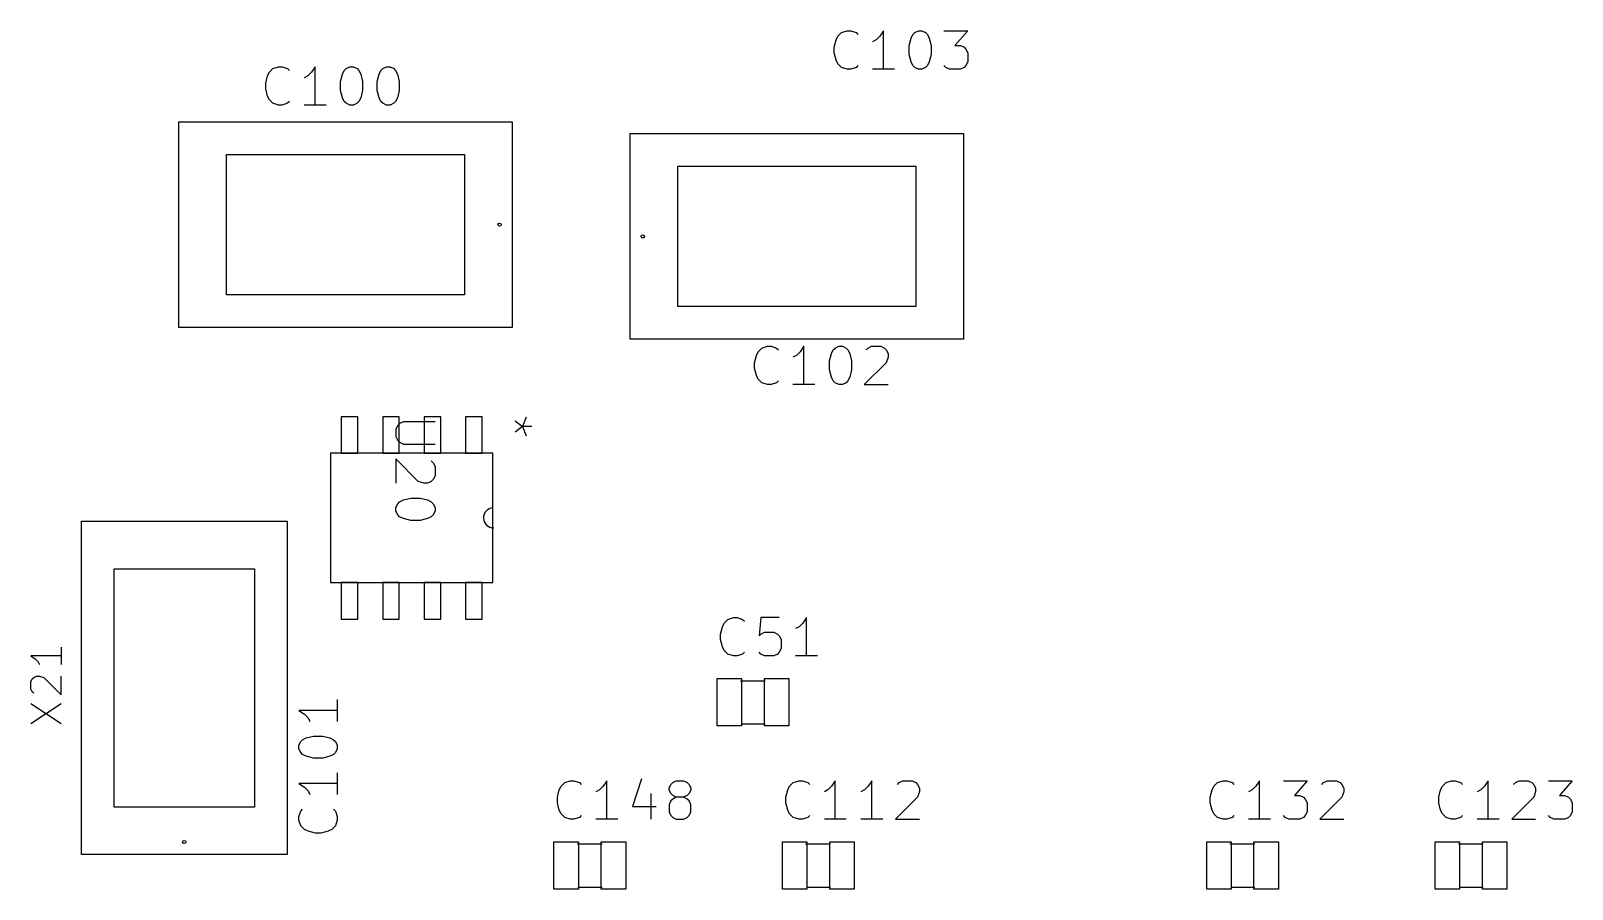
# Model space of a CAD drawing. Header units: millimetres. Extents: x 0 to 280, y 0 to 300.
# Drawn here: x 114.88 to 162.11, y 130.28 to 156.57 of the extents above; entities that cross this region are included whole.
import ezdxf

# ---------------------------------------------------------------- set-up
doc = ezdxf.new("R2010")
doc.units = ezdxf.units.MM
doc.layers.add('F.Fab', color=9, linetype='CONTINUOUS', true_color=0xafafaf)
doc.layers.add('F.Silkscreen', color=41, linetype='CONTINUOUS', true_color=0xf2eda1)

msp = doc.modelspace()

# ---------------------------------------------------------------- linework, layer by layer
at = {"layer": 'F.Fab', "linetype": 'CONTINUOUS'}
for p, q in [((119.415, 153.78), (129.625, 153.78)), ((119.415, 147.48), (119.415, 153.78)), ((129.625, 153.78), (129.625, 147.48)), ((133.245, 153.42), (143.455, 153.42)), ((133.245, 147.12), (133.245, 153.42)), ((143.455, 153.42), (143.455, 147.12)), ((120.87, 152.78), (128.17, 152.78)), ((120.87, 148.48), (120.87, 152.78)), ((128.17, 152.78), (128.17, 148.48)), ((134.7, 152.42), (142, 152.42)), ((134.7, 148.12), (134.7, 152.42)), ((142, 152.42), (142, 148.12)), ((128.17, 148.48), (120.87, 148.48)), ((142, 148.12), (134.7, 148.12)), ((129.625, 147.48), (119.415, 147.48)), ((143.455, 147.12), (133.245, 147.12)), ((124.391, 144.7488), (124.391, 143.6312)), ((124.899, 144.7488), (124.391, 144.7488)), ((124.899, 143.6312), (124.899, 144.7488)), ((125.661, 144.7488), (125.661, 143.6312)), ((126.169, 144.7488), (125.661, 144.7488)), ((126.179513, 144.537085), (126.122448, 144.480019)), ((126.169, 143.6312), (126.169, 144.7488)), ((126.293644, 144.59415), (126.179513, 144.537085)), ((127.263754, 144.59415), (126.293644, 144.59415)), ((126.931, 144.7488), (126.931, 143.6312)), ((127.439, 144.7488), (126.931, 144.7488)), ((127.439, 143.6312), (127.439, 144.7488)), ((128.201, 144.7488), (128.201, 143.6312)), ((128.709, 144.7488), (128.201, 144.7488)), ((128.709, 143.6312), (128.709, 144.7488)), ((129.719032, 144.61763), (129.946423, 144.447088)), ((130.060118, 144.731326), (129.946423, 144.447088)), ((126.122448, 144.480019), (126.065382, 144.365889)), ((126.065382, 144.365889), (126.065382, 144.137627)), ((126.065382, 144.137627), (126.122448, 144.023497)), ((129.946423, 144.447088), (129.719032, 144.276545)), ((130.230661, 144.447088), (129.946423, 144.447088)), ((129.946423, 144.447088), (130.060118, 144.162849)), ((124.0608, 143.6312), (124.0608, 139.6688)), ((129.0392, 143.6312), (124.0608, 143.6312)), ((124.391, 143.6312), (124.899, 143.6312)), ((125.661, 143.6312), (126.169, 143.6312)), ((126.122448, 144.023497), (126.179513, 143.966431)), ((126.179513, 143.966431), (126.293644, 143.909366)), ((126.293644, 143.909366), (127.263754, 143.909366)), ((126.931, 143.6312), (127.439, 143.6312)), ((128.201, 143.6312), (128.709, 143.6312)), ((129.0392, 141.9548), (129.0392, 143.6312)), ((126.750166, 142.76806), (126.065382, 143.452844)), ((126.065382, 143.452844), (126.065382, 142.710994)), ((127.149624, 143.395778), (127.206689, 143.338713)), ((127.206689, 143.338713), (127.263754, 143.224582)), ((127.263754, 143.224582), (127.263754, 142.939256)), ((126.921362, 142.710994), (126.750166, 142.76806)), ((127.035493, 142.710994), (126.921362, 142.710994)), ((127.149624, 142.76806), (127.035493, 142.710994)), ((127.206689, 142.825125), (127.149624, 142.76806)), ((127.263754, 142.939256), (127.206689, 142.825125)), ((126.179513, 142.140341), (126.293644, 142.197406)), ((126.293644, 142.197406), (126.521905, 142.254471)), ((126.521905, 142.254471), (126.807232, 142.254471)), ((126.807232, 142.254471), (127.035493, 142.197406)), ((127.035493, 142.197406), (127.149624, 142.140341)), ((126.065382, 141.969145), (126.122448, 142.083275)), ((126.065382, 141.855014), (126.065382, 141.969145)), ((126.122448, 141.740883), (126.065382, 141.855014)), ((126.122448, 142.083275), (126.179513, 142.140341)), ((126.179513, 141.683818), (126.122448, 141.740883)), ((126.293644, 141.626753), (126.179513, 141.683818)), ((127.149624, 141.683818), (127.035493, 141.626753)), ((127.149624, 142.140341), (127.206689, 142.083275)), ((127.206689, 141.740883), (127.149624, 141.683818)), ((127.206689, 142.083275), (127.263754, 141.969145)), ((127.263754, 141.855014), (127.206689, 141.740883)), ((127.263754, 141.969145), (127.263754, 141.855014)), ((129.0392, 139.6688), (129.0392, 141.9548)), ((116.43, 141.545), (122.73, 141.545)), ((116.43, 131.335), (116.43, 141.545)), ((122.73, 141.545), (122.73, 131.335)), ((126.521905, 141.569687), (126.293644, 141.626753)), ((126.807232, 141.569687), (126.521905, 141.569687)), ((127.035493, 141.626753), (126.807232, 141.569687)), ((117.43, 140.09), (121.73, 140.09)), ((117.43, 132.79), (117.43, 140.09)), ((121.73, 140.09), (121.73, 132.79)), ((124.0608, 139.6688), (129.0392, 139.6688)), ((124.391, 139.6688), (124.391, 138.5512)), ((124.899, 139.6688), (124.391, 139.6688)), ((124.899, 138.5512), (124.899, 139.6688)), ((125.661, 139.6688), (125.661, 138.5512)), ((126.169, 139.6688), (125.661, 139.6688)), ((126.169, 138.5512), (126.169, 139.6688)), ((126.931, 139.6688), (126.931, 138.5512)), ((127.439, 139.6688), (126.931, 139.6688)), ((127.439, 138.5512), (127.439, 139.6688)), ((128.201, 139.6688), (128.201, 138.5512)), ((128.709, 139.6688), (128.201, 139.6688)), ((128.709, 138.5512), (128.709, 139.6688)), ((124.391, 138.5512), (124.899, 138.5512)), ((125.661, 138.5512), (126.169, 138.5512)), ((126.931, 138.5512), (127.439, 138.5512)), ((128.201, 138.5512), (128.709, 138.5512)), ((135.9078, 135.2761), (135.9078, 136.7262)), ((135.9078, 136.7262), (136.6579, 136.7262)), ((136.619, 136.66), (137.381, 136.66)), ((136.6579, 136.7262), (136.6579, 135.2761)), ((137.3556, 135.2761), (137.3556, 136.7262)), ((137.3556, 136.7262), (138.1057, 136.7262)), ((138.1057, 136.7262), (138.1057, 135.2761)), ((136.6579, 135.2761), (135.9078, 135.2761)), ((136.644, 135.34), (137.381, 135.34)), ((138.1057, 135.2761), (137.3556, 135.2761)), ((121.73, 132.79), (117.43, 132.79)), ((122.73, 131.335), (116.43, 131.335)), ((130.9078, 130.2761), (130.9078, 131.7262)), ((130.9078, 131.7262), (131.6579, 131.7262)), ((131.619, 131.66), (132.381, 131.66)), ((131.6579, 131.7262), (131.6579, 130.2761)), ((132.3556, 130.2761), (132.3556, 131.7262)), ((132.3556, 131.7262), (133.1057, 131.7262)), ((133.1057, 131.7262), (133.1057, 130.2761)), ((137.9078, 130.2761), (137.9078, 131.7262)), ((137.9078, 131.7262), (138.6579, 131.7262)), ((138.619, 131.66), (139.381, 131.66)), ((138.6579, 131.7262), (138.6579, 130.2761)), ((139.3556, 130.2761), (139.3556, 131.7262)), ((139.3556, 131.7262), (140.1057, 131.7262)), ((140.1057, 131.7262), (140.1057, 130.2761)), ((150.9078, 130.2761), (150.9078, 131.7262)), ((150.9078, 131.7262), (151.6579, 131.7262)), ((151.619, 131.66), (152.381, 131.66)), ((151.6579, 131.7262), (151.6579, 130.2761)), ((152.3556, 130.2761), (152.3556, 131.7262)), ((152.3556, 131.7262), (153.1057, 131.7262)), ((153.1057, 131.7262), (153.1057, 130.2761)), ((157.9078, 130.2761), (157.9078, 131.7262)), ((157.9078, 131.7262), (158.6579, 131.7262)), ((158.619, 131.66), (159.381, 131.66)), ((158.6579, 131.7262), (158.6579, 130.2761)), ((159.3556, 130.2761), (159.3556, 131.7262)), ((159.3556, 131.7262), (160.1057, 131.7262)), ((160.1057, 131.7262), (160.1057, 130.2761)), ((131.6579, 130.2761), (130.9078, 130.2761)), ((131.644, 130.34), (132.381, 130.34)), ((133.1057, 130.2761), (132.3556, 130.2761)), ((138.6579, 130.2761), (137.9078, 130.2761)), ((138.644, 130.34), (139.381, 130.34)), ((140.1057, 130.2761), (139.3556, 130.2761)), ((151.6579, 130.2761), (150.9078, 130.2761)), ((151.644, 130.34), (152.381, 130.34)), ((153.1057, 130.2761), (152.3556, 130.2761)), ((158.6579, 130.2761), (157.9078, 130.2761)), ((158.644, 130.34), (159.381, 130.34)), ((160.1057, 130.2761), (159.3556, 130.2761))]:
    msp.add_line(p, q, dxfattribs=at)
at = {"layer": 'F.Fab'}
msp.add_arc((129.0519, 141.65), 0.305064, -267.614056, -87.614056, dxfattribs=at)
at = {"layer": 'F.Silkscreen', "linetype": 'CONTINUOUS'}
for p, q in [((139.551107, 156.286978), (139.607132, 156.399028)), ((139.607132, 156.399028), (139.719183, 156.511078)), ((139.719183, 156.511078), (139.887258, 156.567103)), ((139.887258, 156.567103), (139.999308, 156.567103)), ((139.999308, 156.567103), (140.167384, 156.511078)), ((140.167384, 156.511078), (140.223409, 156.455053)), ((140.895711, 156.399028), (140.78366, 156.286978)), ((141.007761, 156.567103), (140.895711, 156.399028)), ((141.007761, 155.390575), (141.007761, 156.567103)), ((141.792113, 156.118902), (141.848138, 156.343003)), ((141.848138, 156.343003), (141.904163, 156.455053)), ((141.904163, 156.455053), (141.960189, 156.511078)), ((141.960189, 156.511078), (142.072239, 156.567103)), ((142.072239, 156.567103), (142.184289, 156.567103)), ((142.184289, 156.567103), (142.296339, 156.511078)), ((142.296339, 156.511078), (142.352365, 156.455053)), ((142.352365, 156.455053), (142.40839, 156.343003)), ((142.40839, 156.343003), (142.464415, 156.118902)), ((142.856591, 156.567103), (143.584918, 156.567103)), ((143.584918, 156.567103), (143.192742, 156.118902)), ((139.495082, 156.062877), (139.551107, 156.286978)), ((139.495082, 155.894802), (139.495082, 156.062877)), ((139.551107, 155.670701), (139.495082, 155.894802)), ((140.78366, 156.286978), (140.67161, 156.230953)), ((141.792113, 155.838777), (141.792113, 156.118902)), ((142.464415, 156.118902), (142.464415, 155.838777)), ((143.192742, 156.118902), (143.360817, 156.118902)), ((143.360817, 156.118902), (143.472868, 156.062877)), ((143.472868, 156.062877), (143.528893, 156.006852)), ((143.528893, 156.006852), (143.584918, 155.894802)), ((143.584918, 155.894802), (143.584918, 155.614676)), ((122.187132, 155.299028), (122.299183, 155.411078)), ((122.299183, 155.411078), (122.467258, 155.467103)), ((122.467258, 155.467103), (122.579308, 155.467103)), ((122.579308, 155.467103), (122.747384, 155.411078)), ((122.747384, 155.411078), (122.803409, 155.355053)), ((123.587761, 155.467103), (123.475711, 155.299028)), ((123.587761, 154.290575), (123.587761, 155.467103)), ((124.484163, 155.355053), (124.540189, 155.411078)), ((124.540189, 155.411078), (124.652239, 155.467103)), ((124.652239, 155.467103), (124.764289, 155.467103)), ((124.764289, 155.467103), (124.876339, 155.411078)), ((124.876339, 155.411078), (124.932365, 155.355053)), ((125.604666, 155.355053), (125.660692, 155.411078)), ((125.660692, 155.411078), (125.772742, 155.467103)), ((125.772742, 155.467103), (125.884792, 155.467103)), ((125.884792, 155.467103), (125.996842, 155.411078)), ((125.996842, 155.411078), (126.052868, 155.355053)), ((139.607132, 155.558651), (139.551107, 155.670701)), ((139.719183, 155.446601), (139.607132, 155.558651)), ((139.887258, 155.390575), (139.719183, 155.446601)), ((139.999308, 155.390575), (139.887258, 155.390575)), ((140.167384, 155.446601), (139.999308, 155.390575)), ((140.223409, 155.502626), (140.167384, 155.446601)), ((141.343912, 155.390575), (140.67161, 155.390575)), ((141.848138, 155.614676), (141.792113, 155.838777)), ((141.904163, 155.502626), (141.848138, 155.614676)), ((141.960189, 155.446601), (141.904163, 155.502626)), ((142.072239, 155.390575), (141.960189, 155.446601)), ((142.184289, 155.390575), (142.072239, 155.390575)), ((142.296339, 155.446601), (142.184289, 155.390575)), ((142.352365, 155.502626), (142.296339, 155.446601)), ((142.40839, 155.614676), (142.352365, 155.502626)), ((142.464415, 155.838777), (142.40839, 155.614676)), ((142.912616, 155.446601), (142.856591, 155.502626)), ((143.024666, 155.390575), (142.912616, 155.446601)), ((143.360817, 155.390575), (143.024666, 155.390575)), ((143.472868, 155.446601), (143.360817, 155.390575)), ((143.528893, 155.502626), (143.472868, 155.446601)), ((143.584918, 155.614676), (143.528893, 155.502626)), ((122.075082, 154.962877), (122.131107, 155.186978)), ((122.075082, 154.794802), (122.075082, 154.962877)), ((122.131107, 155.186978), (122.187132, 155.299028)), ((123.36366, 155.186978), (123.25161, 155.130953)), ((123.475711, 155.299028), (123.36366, 155.186978)), ((124.372113, 155.018902), (124.428138, 155.243003)), ((124.372113, 154.738777), (124.372113, 155.018902)), ((124.428138, 155.243003), (124.484163, 155.355053)), ((124.932365, 155.355053), (124.98839, 155.243003)), ((124.98839, 155.243003), (125.044415, 155.018902)), ((125.044415, 155.018902), (125.044415, 154.738777)), ((125.492616, 155.018902), (125.548641, 155.243003)), ((125.492616, 154.738777), (125.492616, 155.018902)), ((125.548641, 155.243003), (125.604666, 155.355053)), ((126.052868, 155.355053), (126.108893, 155.243003)), ((126.108893, 155.243003), (126.164918, 155.018902)), ((126.164918, 155.018902), (126.164918, 154.738777)), ((122.131107, 154.570701), (122.075082, 154.794802)), ((122.187132, 154.458651), (122.131107, 154.570701)), ((122.299183, 154.346601), (122.187132, 154.458651)), ((124.428138, 154.514676), (124.372113, 154.738777)), ((124.484163, 154.402626), (124.428138, 154.514676)), ((124.98839, 154.514676), (124.932365, 154.402626)), ((125.044415, 154.738777), (124.98839, 154.514676)), ((125.548641, 154.514676), (125.492616, 154.738777)), ((125.604666, 154.402626), (125.548641, 154.514676)), ((126.108893, 154.514676), (126.052868, 154.402626)), ((126.164918, 154.738777), (126.108893, 154.514676)), ((122.467258, 154.290575), (122.299183, 154.346601)), ((122.579308, 154.290575), (122.467258, 154.290575)), ((122.747384, 154.346601), (122.579308, 154.290575)), ((122.803409, 154.402626), (122.747384, 154.346601)), ((123.923912, 154.290575), (123.25161, 154.290575)), ((124.540189, 154.346601), (124.484163, 154.402626)), ((124.652239, 154.290575), (124.540189, 154.346601)), ((124.764289, 154.290575), (124.652239, 154.290575)), ((124.876339, 154.346601), (124.764289, 154.290575)), ((124.932365, 154.402626), (124.876339, 154.346601)), ((125.660692, 154.346601), (125.604666, 154.402626)), ((125.772742, 154.290575), (125.660692, 154.346601)), ((125.884792, 154.290575), (125.772742, 154.290575)), ((125.996842, 154.346601), (125.884792, 154.290575)), ((126.052868, 154.402626), (125.996842, 154.346601)), ((120.87, 152.78), (128.17, 152.78)), ((134.7, 152.42), (142, 152.42)), ((128.17, 148.48), (120.87, 148.48)), ((142, 148.12), (134.7, 148.12)), ((137.279183, 146.851078), (137.447258, 146.907103)), ((137.447258, 146.907103), (137.559308, 146.907103)), ((137.559308, 146.907103), (137.727384, 146.851078)), ((138.567761, 146.907103), (138.455711, 146.739028)), ((138.567761, 145.730575), (138.567761, 146.907103)), ((139.520189, 146.851078), (139.632239, 146.907103)), ((139.632239, 146.907103), (139.744289, 146.907103)), ((139.744289, 146.907103), (139.856339, 146.851078)), ((140.528641, 146.851078), (140.640692, 146.907103)), ((140.640692, 146.907103), (140.920817, 146.907103)), ((140.920817, 146.907103), (141.032868, 146.851078)), ((137.055082, 146.402877), (137.111107, 146.626978)), ((137.055082, 146.234802), (137.055082, 146.402877)), ((137.111107, 146.626978), (137.167132, 146.739028)), ((137.167132, 146.739028), (137.279183, 146.851078)), ((137.727384, 146.851078), (137.783409, 146.795053)), ((138.34366, 146.626978), (138.23161, 146.570953)), ((138.455711, 146.739028), (138.34366, 146.626978)), ((139.352113, 146.458902), (139.408138, 146.683003)), ((139.352113, 146.178777), (139.352113, 146.458902)), ((139.408138, 146.683003), (139.464163, 146.795053)), ((139.464163, 146.795053), (139.520189, 146.851078)), ((139.856339, 146.851078), (139.912365, 146.795053)), ((139.912365, 146.795053), (139.96839, 146.683003)), ((139.96839, 146.683003), (140.024415, 146.458902)), ((140.024415, 146.458902), (140.024415, 146.178777)), ((141.088893, 146.402877), (140.416591, 145.730575)), ((140.472616, 146.795053), (140.528641, 146.851078)), ((141.032868, 146.851078), (141.088893, 146.795053)), ((141.088893, 146.795053), (141.144918, 146.683003)), ((141.144918, 146.570953), (141.088893, 146.402877)), ((141.144918, 146.683003), (141.144918, 146.570953)), ((137.111107, 146.010701), (137.055082, 146.234802)), ((137.167132, 145.898651), (137.111107, 146.010701)), ((139.408138, 145.954676), (139.352113, 146.178777)), ((139.464163, 145.842626), (139.408138, 145.954676)), ((139.96839, 145.954676), (139.912365, 145.842626)), ((140.024415, 146.178777), (139.96839, 145.954676)), ((137.279183, 145.786601), (137.167132, 145.898651)), ((137.447258, 145.730575), (137.279183, 145.786601)), ((137.559308, 145.730575), (137.447258, 145.730575)), ((137.727384, 145.786601), (137.559308, 145.730575)), ((137.783409, 145.842626), (137.727384, 145.786601)), ((138.903912, 145.730575), (138.23161, 145.730575)), ((139.520189, 145.786601), (139.464163, 145.842626)), ((139.632239, 145.730575), (139.520189, 145.786601)), ((139.744289, 145.730575), (139.632239, 145.730575)), ((139.856339, 145.786601), (139.744289, 145.730575)), ((139.912365, 145.842626), (139.856339, 145.786601)), ((140.416591, 145.730575), (141.144918, 145.730575)), ((129.719032, 144.61763), (129.946423, 144.447088)), ((130.060118, 144.731326), (129.946423, 144.447088)), ((129.946423, 144.447088), (129.719032, 144.276545)), ((130.230661, 144.447088), (129.946423, 144.447088)), ((129.946423, 144.447088), (130.060118, 144.162849)), ((124.0608, 143.0216), (124.0608, 140.2784)), ((129.0392, 141.9548), (129.0392, 143.0216)), ((129.0392, 140.2784), (129.0392, 141.9548)), ((117.43, 132.79), (117.43, 140.09)), ((121.73, 140.09), (121.73, 132.79)), ((136.071619, 138.315247), (136.127644, 138.427297)), ((136.127644, 138.427297), (136.239695, 138.539347)), ((136.239695, 138.539347), (136.40777, 138.595372)), ((136.40777, 138.595372), (136.51982, 138.595372)), ((136.51982, 138.595372), (136.687896, 138.539347)), ((136.687896, 138.539347), (136.743921, 138.483322)), ((137.248147, 138.595372), (137.192122, 138.035121)), ((137.808399, 138.595372), (137.248147, 138.595372)), ((138.536726, 138.427297), (138.424675, 138.315247)), ((138.648776, 138.595372), (138.536726, 138.427297)), ((138.648776, 137.418844), (138.648776, 138.595372)), ((136.015594, 138.091146), (136.071619, 138.315247)), ((136.015594, 137.923071), (136.015594, 138.091146)), ((136.071619, 137.69897), (136.015594, 137.923071)), ((137.192122, 138.035121), (137.248147, 138.091146)), ((137.248147, 138.091146), (137.360198, 138.147171)), ((137.360198, 138.147171), (137.640323, 138.147171)), ((137.640323, 138.147171), (137.752374, 138.091146)), ((137.752374, 138.091146), (137.808399, 138.035121)), ((137.808399, 138.035121), (137.864424, 137.923071)), ((137.864424, 137.923071), (137.864424, 137.642945)), ((138.424675, 138.315247), (138.312625, 138.259222)), ((115.803831, 137.683736), (115.803831, 137.155416)), ((136.127644, 137.58692), (136.071619, 137.69897)), ((136.239695, 137.47487), (136.127644, 137.58692)), ((136.40777, 137.418844), (136.239695, 137.47487)), ((136.687896, 137.47487), (136.51982, 137.418844)), ((136.743921, 137.530895), (136.687896, 137.47487)), ((137.248147, 137.47487), (137.192122, 137.530895)), ((137.360198, 137.418844), (137.248147, 137.47487)), ((137.752374, 137.47487), (137.640323, 137.418844)), ((137.808399, 137.530895), (137.752374, 137.47487)), ((137.864424, 137.642945), (137.808399, 137.530895)), ((115.803831, 137.419576), (114.879271, 137.419576)), ((114.879271, 137.419576), (115.011351, 137.331523)), ((115.011351, 137.331523), (115.099405, 137.24347)), ((115.099405, 137.24347), (115.143431, 137.155416)), ((136.51982, 137.418844), (136.40777, 137.418844)), ((137.640323, 137.418844), (137.360198, 137.418844)), ((138.984927, 137.418844), (138.312625, 137.418844)), ((114.879271, 136.627097), (114.923298, 136.71515)), ((114.879271, 136.406963), (114.879271, 136.627097)), ((114.923298, 136.71515), (114.967325, 136.759177)), ((114.967325, 136.759177), (115.055378, 136.803203)), ((115.055378, 136.803203), (115.143431, 136.803203)), ((115.143431, 136.803203), (115.275511, 136.759177)), ((115.275511, 136.759177), (115.803831, 136.230857)), ((115.803831, 136.230857), (115.803831, 136.803203)), ((114.923298, 136.31891), (114.879271, 136.406963)), ((114.967325, 136.274883), (114.923298, 136.31891)), ((124.269424, 136.084918), (124.269424, 135.412616)), ((114.879271, 135.350324), (115.803831, 135.966697)), ((114.879271, 135.966697), (115.803831, 135.350324)), ((124.269424, 135.748767), (123.092896, 135.748767)), ((123.092896, 135.748767), (123.260971, 135.636717)), ((123.260971, 135.636717), (123.373021, 135.524666)), ((123.373021, 135.524666), (123.429047, 135.412616)), ((123.092896, 134.684289), (123.148921, 134.796339)), ((123.092896, 134.572239), (123.092896, 134.684289)), ((123.148921, 134.796339), (123.204946, 134.852365)), ((123.204946, 134.852365), (123.316996, 134.90839)), ((123.316996, 134.90839), (123.541097, 134.964415)), ((123.541097, 134.964415), (123.821223, 134.964415)), ((123.821223, 134.964415), (124.045323, 134.90839)), ((124.045323, 134.90839), (124.157373, 134.852365)), ((124.157373, 134.852365), (124.213399, 134.796339)), ((124.213399, 134.796339), (124.269424, 134.684289)), ((124.269424, 134.684289), (124.269424, 134.572239)), ((123.148921, 134.460189), (123.092896, 134.572239)), ((123.204946, 134.404163), (123.148921, 134.460189)), ((123.316996, 134.348138), (123.204946, 134.404163)), ((123.541097, 134.292113), (123.316996, 134.348138)), ((123.821223, 134.292113), (123.541097, 134.292113)), ((124.045323, 134.348138), (123.821223, 134.292113)), ((124.157373, 134.404163), (124.045323, 134.348138)), ((124.213399, 134.460189), (124.157373, 134.404163)), ((124.269424, 134.572239), (124.213399, 134.460189)), ((124.269424, 133.843912), (124.269424, 133.17161)), ((133.592751, 133.651398), (133.312625, 132.81102)), ((124.269424, 133.507761), (123.092896, 133.507761)), ((123.092896, 133.507761), (123.260971, 133.395711)), ((123.260971, 133.395711), (123.373021, 133.28366)), ((123.373021, 133.28366), (123.429047, 133.17161)), ((131.015594, 133.091146), (131.071619, 133.315247)), ((131.071619, 133.315247), (131.127644, 133.427297)), ((131.127644, 133.427297), (131.239695, 133.539347)), ((131.239695, 133.539347), (131.40777, 133.595372)), ((131.40777, 133.595372), (131.51982, 133.595372)), ((131.51982, 133.595372), (131.687896, 133.539347)), ((131.687896, 133.539347), (131.743921, 133.483322)), ((132.304172, 133.315247), (132.192122, 133.259222)), ((132.416223, 133.427297), (132.304172, 133.315247)), ((132.528273, 133.595372), (132.416223, 133.427297)), ((132.528273, 132.418844), (132.528273, 133.595372)), ((133.872877, 133.203196), (133.872877, 132.418844)), ((134.433128, 133.371272), (134.489153, 133.483322)), ((134.433128, 133.315247), (134.433128, 133.371272)), ((134.489153, 133.203196), (134.433128, 133.315247)), ((134.489153, 133.483322), (134.545178, 133.539347)), ((134.545178, 133.147171), (134.489153, 133.203196)), ((134.545178, 133.539347), (134.657229, 133.595372)), ((134.657229, 133.595372), (134.881329, 133.595372)), ((134.881329, 133.595372), (134.99338, 133.539347)), ((134.99338, 133.539347), (135.049405, 133.483322)), ((135.049405, 133.203196), (134.99338, 133.147171)), ((135.049405, 133.483322), (135.10543, 133.371272)), ((135.10543, 133.315247), (135.049405, 133.203196)), ((135.10543, 133.371272), (135.10543, 133.315247)), ((138.015594, 133.091146), (138.071619, 133.315247)), ((138.071619, 133.315247), (138.127644, 133.427297)), ((138.127644, 133.427297), (138.239695, 133.539347)), ((138.239695, 133.539347), (138.40777, 133.595372)), ((138.40777, 133.595372), (138.51982, 133.595372)), ((138.51982, 133.595372), (138.687896, 133.539347)), ((138.687896, 133.539347), (138.743921, 133.483322)), ((139.304172, 133.315247), (139.192122, 133.259222)), ((139.416223, 133.427297), (139.304172, 133.315247)), ((139.528273, 133.595372), (139.416223, 133.427297)), ((139.528273, 132.418844), (139.528273, 133.595372)), ((140.424675, 133.315247), (140.312625, 133.259222)), ((140.536726, 133.427297), (140.424675, 133.315247)), ((140.648776, 133.595372), (140.536726, 133.427297)), ((140.648776, 132.418844), (140.648776, 133.595372)), ((141.433128, 133.483322), (141.489153, 133.539347)), ((141.489153, 133.539347), (141.601204, 133.595372)), ((141.601204, 133.595372), (141.881329, 133.595372)), ((141.881329, 133.595372), (141.99338, 133.539347)), ((141.99338, 133.539347), (142.049405, 133.483322)), ((142.049405, 133.483322), (142.10543, 133.371272)), ((142.10543, 133.259222), (142.049405, 133.091146)), ((142.10543, 133.371272), (142.10543, 133.259222)), ((151.015594, 133.091146), (151.071619, 133.315247)), ((151.071619, 133.315247), (151.127644, 133.427297)), ((151.127644, 133.427297), (151.239695, 133.539347)), ((151.239695, 133.539347), (151.40777, 133.595372)), ((151.40777, 133.595372), (151.51982, 133.595372)), ((151.51982, 133.595372), (151.687896, 133.539347)), ((151.687896, 133.539347), (151.743921, 133.483322)), ((152.304172, 133.315247), (152.192122, 133.259222)), ((152.416223, 133.427297), (152.304172, 133.315247)), ((152.528273, 133.595372), (152.416223, 133.427297)), ((152.528273, 132.418844), (152.528273, 133.595372)), ((153.2566, 133.595372), (153.984927, 133.595372)), ((153.984927, 133.595372), (153.592751, 133.147171)), ((154.433128, 133.483322), (154.489153, 133.539347)), ((154.489153, 133.539347), (154.601204, 133.595372)), ((154.601204, 133.595372), (154.881329, 133.595372)), ((154.881329, 133.595372), (154.99338, 133.539347)), ((154.99338, 133.539347), (155.049405, 133.483322)), ((155.049405, 133.483322), (155.10543, 133.371272)), ((155.10543, 133.259222), (155.049405, 133.091146)), ((155.10543, 133.371272), (155.10543, 133.259222)), ((158.015594, 133.091146), (158.071619, 133.315247)), ((158.071619, 133.315247), (158.127644, 133.427297)), ((158.127644, 133.427297), (158.239695, 133.539347)), ((158.239695, 133.539347), (158.40777, 133.595372)), ((158.40777, 133.595372), (158.51982, 133.595372)), ((158.51982, 133.595372), (158.687896, 133.539347)), ((158.687896, 133.539347), (158.743921, 133.483322)), ((159.304172, 133.315247), (159.192122, 133.259222)), ((159.416223, 133.427297), (159.304172, 133.315247)), ((159.528273, 133.595372), (159.416223, 133.427297)), ((159.528273, 132.418844), (159.528273, 133.595372)), ((160.312625, 133.483322), (160.36865, 133.539347)), ((160.36865, 133.539347), (160.480701, 133.595372)), ((160.480701, 133.595372), (160.760826, 133.595372)), ((160.760826, 133.595372), (160.872877, 133.539347)), ((160.872877, 133.539347), (160.928902, 133.483322)), ((160.928902, 133.483322), (160.984927, 133.371272)), ((160.984927, 133.259222), (160.928902, 133.091146)), ((160.984927, 133.371272), (160.984927, 133.259222)), ((161.377103, 133.595372), (162.10543, 133.595372)), ((162.10543, 133.595372), (161.713254, 133.147171)), ((123.148921, 132.667384), (123.204946, 132.723409)), ((124.157373, 132.723409), (124.213399, 132.667384)), ((131.015594, 132.923071), (131.015594, 133.091146)), ((131.071619, 132.69897), (131.015594, 132.923071)), ((133.312625, 132.81102), (134.040952, 132.81102)), ((134.489153, 132.979096), (134.433128, 132.867046)), ((134.433128, 132.867046), (134.433128, 132.642945)), ((134.545178, 133.035121), (134.489153, 132.979096)), ((134.657229, 133.091146), (134.545178, 133.147171)), ((134.657229, 133.091146), (134.545178, 133.035121)), ((134.881329, 133.091146), (134.657229, 133.091146)), ((134.99338, 133.147171), (134.881329, 133.091146)), ((134.99338, 133.035121), (134.881329, 133.091146)), ((135.049405, 132.979096), (134.99338, 133.035121)), ((135.10543, 132.867046), (135.049405, 132.979096)), ((135.10543, 132.642945), (135.10543, 132.867046)), ((138.015594, 132.923071), (138.015594, 133.091146)), ((138.071619, 132.69897), (138.015594, 132.923071)), ((142.049405, 133.091146), (141.377103, 132.418844)), ((151.015594, 132.923071), (151.015594, 133.091146)), ((151.071619, 132.69897), (151.015594, 132.923071)), ((153.592751, 133.147171), (153.760826, 133.147171)), ((153.760826, 133.147171), (153.872877, 133.091146)), ((153.872877, 133.091146), (153.928902, 133.035121)), ((153.928902, 133.035121), (153.984927, 132.923071)), ((153.984927, 132.923071), (153.984927, 132.642945)), ((155.049405, 133.091146), (154.377103, 132.418844)), ((158.015594, 132.923071), (158.015594, 133.091146)), ((158.071619, 132.69897), (158.015594, 132.923071)), ((160.928902, 133.091146), (160.2566, 132.418844)), ((161.713254, 133.147171), (161.881329, 133.147171)), ((161.881329, 133.147171), (161.99338, 133.091146)), ((161.99338, 133.091146), (162.049405, 133.035121)), ((162.049405, 133.035121), (162.10543, 132.923071)), ((162.10543, 132.923071), (162.10543, 132.642945)), ((123.092896, 132.499308), (123.148921, 132.667384)), ((123.092896, 132.387258), (123.092896, 132.499308)), ((123.148921, 132.219183), (123.092896, 132.387258)), ((124.213399, 132.667384), (124.269424, 132.499308)), ((124.269424, 132.387258), (124.213399, 132.219183)), ((124.269424, 132.499308), (124.269424, 132.387258)), ((131.127644, 132.58692), (131.071619, 132.69897)), ((131.239695, 132.47487), (131.127644, 132.58692)), ((131.40777, 132.418844), (131.239695, 132.47487)), ((131.51982, 132.418844), (131.40777, 132.418844)), ((131.687896, 132.47487), (131.51982, 132.418844)), ((131.743921, 132.530895), (131.687896, 132.47487)), ((132.864424, 132.418844), (132.192122, 132.418844)), ((134.433128, 132.642945), (134.489153, 132.530895)), ((134.489153, 132.530895), (134.545178, 132.47487)), ((134.545178, 132.47487), (134.657229, 132.418844)), ((134.657229, 132.418844), (134.881329, 132.418844)), ((134.881329, 132.418844), (134.99338, 132.47487)), ((134.99338, 132.47487), (135.049405, 132.530895)), ((135.049405, 132.530895), (135.10543, 132.642945)), ((138.127644, 132.58692), (138.071619, 132.69897)), ((138.239695, 132.47487), (138.127644, 132.58692)), ((138.40777, 132.418844), (138.239695, 132.47487)), ((138.51982, 132.418844), (138.40777, 132.418844)), ((138.687896, 132.47487), (138.51982, 132.418844)), ((138.743921, 132.530895), (138.687896, 132.47487)), ((139.864424, 132.418844), (139.192122, 132.418844)), ((140.984927, 132.418844), (140.312625, 132.418844)), ((141.377103, 132.418844), (142.10543, 132.418844)), ((151.127644, 132.58692), (151.071619, 132.69897)), ((151.239695, 132.47487), (151.127644, 132.58692)), ((151.40777, 132.418844), (151.239695, 132.47487)), ((151.51982, 132.418844), (151.40777, 132.418844)), ((151.687896, 132.47487), (151.51982, 132.418844)), ((151.743921, 132.530895), (151.687896, 132.47487)), ((152.864424, 132.418844), (152.192122, 132.418844)), ((153.312625, 132.47487), (153.2566, 132.530895)), ((153.424675, 132.418844), (153.312625, 132.47487)), ((153.760826, 132.418844), (153.424675, 132.418844)), ((153.872877, 132.47487), (153.760826, 132.418844)), ((153.928902, 132.530895), (153.872877, 132.47487)), ((153.984927, 132.642945), (153.928902, 132.530895)), ((154.377103, 132.418844), (155.10543, 132.418844)), ((158.127644, 132.58692), (158.071619, 132.69897)), ((158.239695, 132.47487), (158.127644, 132.58692)), ((158.40777, 132.418844), (158.239695, 132.47487)), ((158.51982, 132.418844), (158.40777, 132.418844)), ((158.687896, 132.47487), (158.51982, 132.418844)), ((158.743921, 132.530895), (158.687896, 132.47487)), ((159.864424, 132.418844), (159.192122, 132.418844)), ((160.2566, 132.418844), (160.984927, 132.418844)), ((161.433128, 132.47487), (161.377103, 132.530895)), ((161.545178, 132.418844), (161.433128, 132.47487)), ((161.881329, 132.418844), (161.545178, 132.418844)), ((161.99338, 132.47487), (161.881329, 132.418844)), ((162.049405, 132.530895), (161.99338, 132.47487)), ((162.10543, 132.642945), (162.049405, 132.530895)), ((123.260971, 132.107132), (123.148921, 132.219183)), ((123.373021, 132.051107), (123.260971, 132.107132)), ((123.597122, 131.995082), (123.373021, 132.051107)), ((123.765197, 131.995082), (123.597122, 131.995082)), ((123.989298, 132.051107), (123.765197, 131.995082)), ((124.101348, 132.107132), (123.989298, 132.051107)), ((124.213399, 132.219183), (124.101348, 132.107132))]:
    msp.add_line(p, q, dxfattribs=at)
at = {"layer": 'F.Silkscreen'}
for centre in [(129.24, 150.63), (133.63, 150.27), (119.58, 131.72)]:
    msp.add_circle(centre, 0.05, dxfattribs=at)
msp.add_arc((129.0519, 141.65), 0.305064, -267.614056, -87.614056, dxfattribs=at)

doc.saveas('drawing.dxf')
